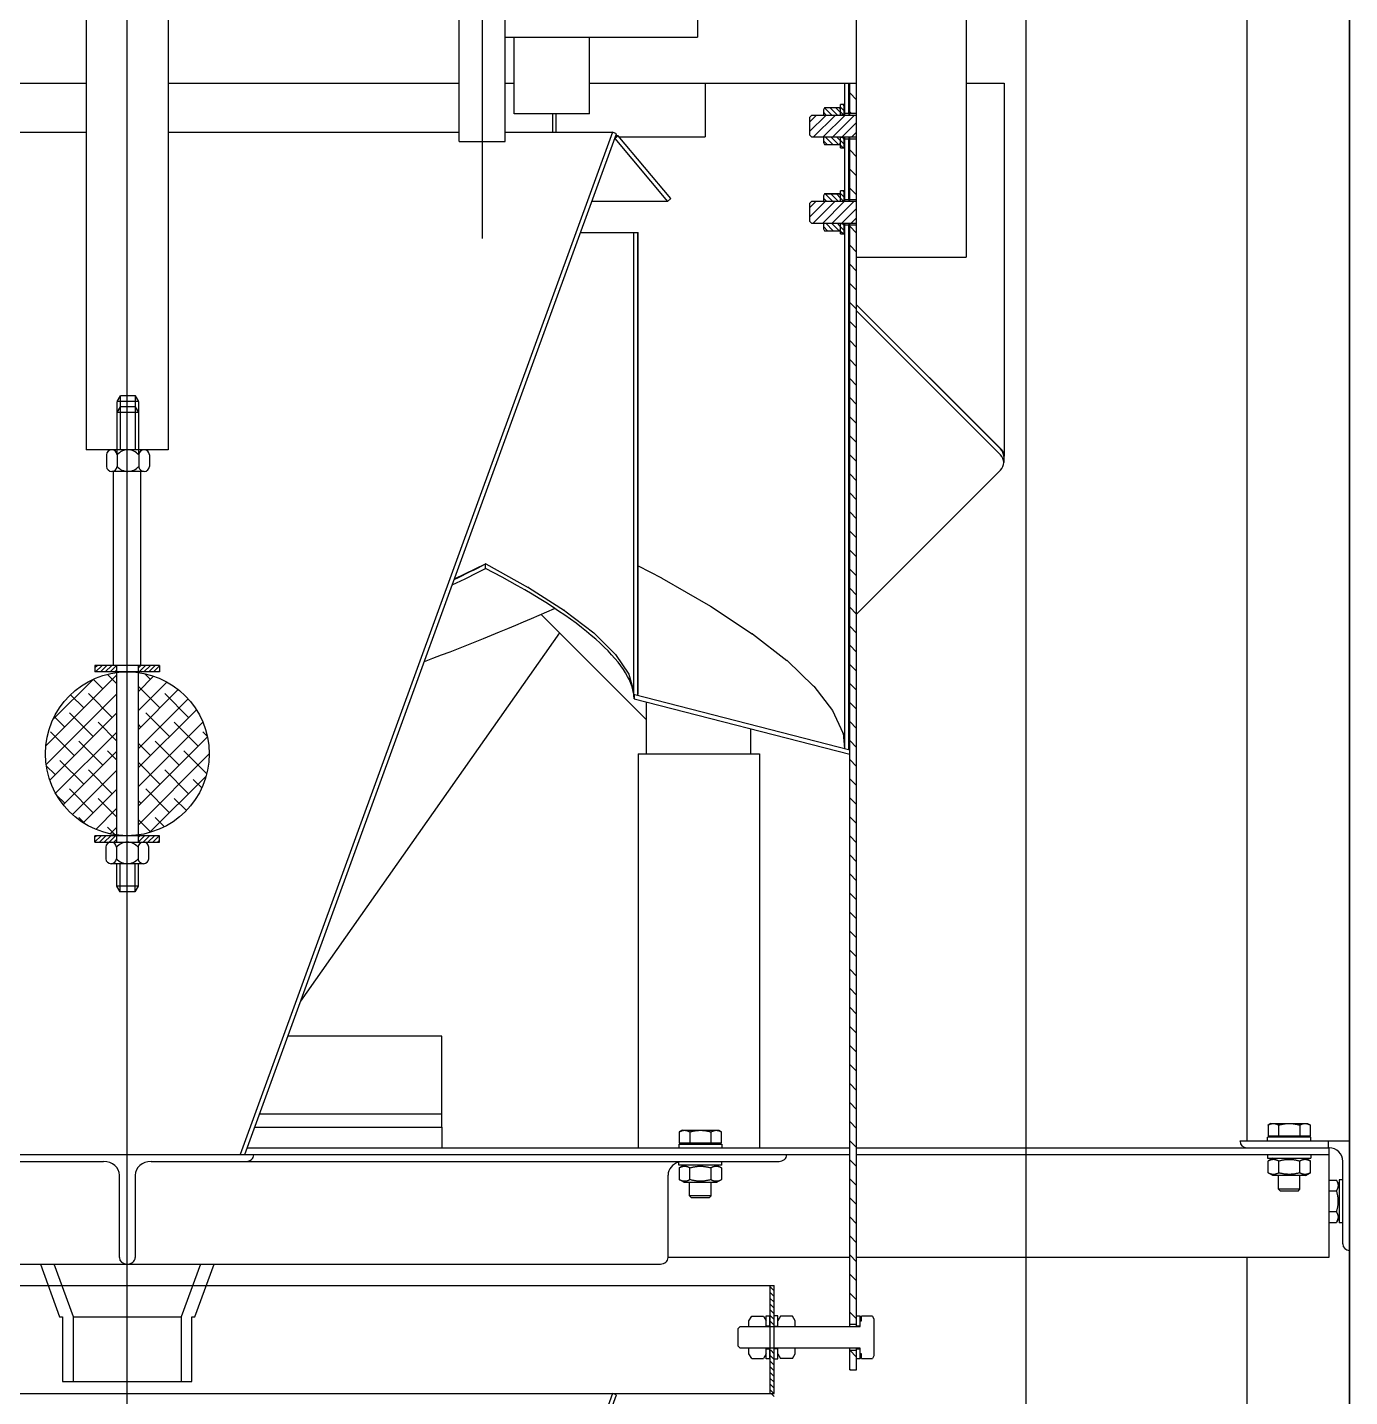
# Model space of a CAD drawing. Extents: x 0 to 21025, y 0 to 14850.
# Drawn here: x 4377 to 4990, y 10659 to 11294 of the extents above; entities that cross this region are included whole.
import ezdxf

# ---------------------------------------------------------------- set-up
doc = ezdxf.new("R2010")
doc.units = 0
doc.header["$LTSCALE"] = 200
doc.header["$MEASUREMENT"] = 0
doc.linetypes.add('CENTER', pattern=[2, 1.25, -0.25, 0.25, -0.25])
doc.linetypes.add('DASHED2', pattern=[0.375, 0.25, -0.125])
for name, color, linetype in [('DIM', 1, 'Continuous'), ('HACH', 9, 'Continuous'), ('M2', 2, 'Continuous'), ('M3', 3, 'Continuous'), ('M4', 4, 'Continuous'), ('MC1', 8, 'CENTER'), ('MT2', 1, 'DASHED2')]:
    doc.layers.add(name, color=color, linetype=linetype)
pattern_1 = [(45, (42006.0805, -24922.4362), (-1.122532015, 1.122532015), [])]
pattern_2 = [(45, (-27662.7848, 1708.9625), (2.2097087, -2.2097087), [])]
pattern_3 = [(135, (-27662.7848, 1708.9625), (1.32582521, 1.32582521), [])]

# ---------------------------------------------------------------- blocks, each defined once
blk = doc.blocks.new('ghhfhf')
at = {"layer": 'HACH'}
h = blk.add_hatch(dxfattribs=at)
h.set_pattern_fill('ANSI31', color=256, scale=50, style=0)
h.set_pattern_definition([(135, (-27662.785, 1708.9625), (4.4194174, 4.4194174), [])])
h.paths.add_polyline_path([(-11209.31, -19608.79), (-11206.14, -19608.79), (-11206.14, -19614.28), (-11206.14, -19617.79), (-11209.31, -19617.79)])
h.paths.add_polyline_path([(-11206.14, -19101.7), (-11206.14, -19086.87), (-11209.31, -19086.87), (-11209.31, -19330.16), (-11209.31, -19332.29), (-11209.31, -19597.79), (-11206.14, -19597.79), (-11206.14, -19588.12)])
h.paths.add_polyline_path([(-11206.14, -19074.87), (-11206.14, -19046.87), (-11209.31, -19046.87), (-11209.31, -19074.87)])
h.paths.add_polyline_path([(-11206.14, -19034.87), (-11206.14, -19020.87), (-11209.31, -19020.87), (-11209.31, -19034.87)])
h = blk.add_hatch(dxfattribs=at)
h.set_pattern_fill('ANSI31', color=256, scale=12.5, style=0)
h.set_pattern_definition([(135, (-27662.7848, 1748.9625), (1.10485435, 1.10485435), [])])
h.paths.add_polyline_path([(-11213.51, -19030.87), (-11211.81, -19030.87), (-11211.81, -19035.62), (-11213.51, -19035.62), (-11213.51, -19033.22)])
h.paths.add_polyline_path([(-11211.81, -19050.87), (-11213.51, -19050.87), (-11213.51, -19048.52), (-11213.51, -19046.12), (-11211.81, -19046.12)])
h = blk.add_hatch(dxfattribs=at)
h.set_pattern_fill('ANSI31', color=256, scale=25, angle=90, style=0)
h.set_pattern_definition(pattern_2)
h.paths.add_polyline_path([(-11227.04, -19045.87), (-11227.96, -19044.95), (-11227.96, -19036.79), (-11227.04, -19035.87), (-11221.51, -19035.87), (-11213.51, -19035.87), (-11206.14, -19035.87), (-11206.14, -19045.87), (-11213.51, -19045.87), (-11221.51, -19045.87)])
h = blk.add_hatch(dxfattribs=at)
h.set_pattern_fill('ANSI31', color=256, scale=15, style=0)
h.set_pattern_definition(pattern_3)
h.paths.add_polyline_path([(-11214.03, -19049.42), (-11220.99, -19049.42), (-11221.51, -19048.52), (-11221.51, -19045.87), (-11213.51, -19045.87), (-11213.51, -19046.12), (-11213.51, -19048.52)])
h.paths.add_polyline_path([(-11220.99, -19032.32), (-11214.03, -19032.32), (-11213.51, -19033.22), (-11213.51, -19035.62), (-11213.51, -19035.87), (-11221.51, -19035.87), (-11221.51, -19033.22)])
h = blk.add_hatch(dxfattribs=at)
h.set_pattern_fill('ANSI31', color=256, scale=25, angle=90, style=0)
h.set_pattern_definition(pattern_2)
h.paths.add_polyline_path([(-11227.04, -19085.87), (-11227.96, -19084.95), (-11227.96, -19076.79), (-11227.04, -19075.87), (-11221.51, -19075.87), (-11213.51, -19075.87), (-11206.14, -19075.87), (-11206.14, -19085.87), (-11213.51, -19085.87), (-11221.51, -19085.87)])
h = blk.add_hatch(dxfattribs=at)
h.set_pattern_fill('ANSI31', color=256, scale=15, style=0)
h.set_pattern_definition(pattern_3)
h.paths.add_polyline_path([(-11214.03, -19089.42), (-11220.99, -19089.42), (-11221.51, -19088.52), (-11221.51, -19085.87), (-11213.51, -19085.87), (-11213.51, -19086.12), (-11213.51, -19088.52)])
h.paths.add_polyline_path([(-11220.99, -19072.32), (-11214.03, -19072.32), (-11213.51, -19073.22), (-11213.51, -19075.62), (-11213.51, -19075.87), (-11221.51, -19075.87), (-11221.51, -19073.22)])
h = blk.add_hatch(dxfattribs=at)
h.set_pattern_fill('ANSI31', color=256, scale=12.5, style=0)
h.set_pattern_definition([(135, (-27662.7848, 1708.9625), (1.10485435, 1.10485435), [])])
h.paths.add_polyline_path([(-11213.51, -19070.87), (-11211.81, -19070.87), (-11211.81, -19075.62), (-11213.51, -19075.62), (-11213.51, -19073.22)])
h.paths.add_polyline_path([(-11211.81, -19090.87), (-11213.51, -19090.87), (-11213.51, -19088.52), (-11213.51, -19086.12), (-11211.81, -19086.12)])
h = blk.add_hatch(dxfattribs=at)
h.set_pattern_fill('ANSI31', color=256, scale=0.5, style=0)
h.set_pattern_definition(pattern_1)
h.paths.add_polyline_path([(-11549.31, -19291.04), (-11559.31, -19291.04), (-11559.31, -19294.04), (-11549.31, -19294.04)])
h.paths.add_polyline_path([(-11529.31, -19291.04), (-11539.31, -19291.04), (-11539.31, -19294.04), (-11529.31, -19294.04)])
h = blk.add_hatch(dxfattribs=at)
h.set_pattern_fill('ANSI38', color=256, scale=50, style=0)
h.set_pattern_definition([(45, (-155398.5205, -5298.686), (-4.41941738, 4.41941738), []), (135, (-155398.5205, -5298.686), (-13.25825215, 4.41941738), [15.625, -9.375])])
h.paths.add_polyline_path([(-11549.31, -19294.37, 0.308546), (-11581.21, -19322.95), (-11549.31, -19322.95)])
h.paths.add_polyline_path([(-11549.31, -19322.95), (-11581.21, -19322.95, 0.060504), (-11582.31, -19332.04, 0.37607), (-11549.31, -19369.71)])
h.paths.add_polyline_path([(-11506.31, -19332.04, 0.060504), (-11507.42, -19322.95), (-11539.31, -19322.95), (-11539.31, -19369.71, 0.37607)])
h.paths.add_polyline_path([(-11539.31, -19294.37), (-11539.31, -19322.95), (-11507.42, -19322.95, 0.308546)])
h = blk.add_hatch(dxfattribs=at)
h.set_pattern_fill('ANSI31', color=256, scale=0.5, style=0)
h.set_pattern_definition(pattern_1)
h.paths.add_polyline_path([(-11549.31, -19370.04), (-11559.31, -19370.04), (-11559.31, -19373.04), (-11549.31, -19373.04)])
h.paths.add_polyline_path([(-11529.31, -19370.04), (-11539.31, -19370.04), (-11539.31, -19373.04), (-11529.31, -19373.04)])
h = blk.add_hatch(dxfattribs=at)
h.set_pattern_fill('ANSI31', color=256, scale=15, angle=90, style=0)
h.set_pattern_definition([(135, (4574.1627, 1812.0443), (-1.32582521, -1.32582521), [])])
h.paths.add_polyline_path([(-11842.31, -19608.79), (-11844.31, -19608.79), (-11844.31, -19628.8), (-11842.31, -19628.8), (-11842.31, -19612.79)])
h.paths.add_polyline_path([(-11844.31, -19596.79), (-11842.31, -19596.79), (-11842.31, -19592.79), (-11842.31, -19578.8), (-11844.31, -19578.8)])
h.paths.add_polyline_path([(-11244.31, -19608.79), (-11246.31, -19608.79), (-11246.31, -19612.79), (-11246.31, -19628.8), (-11244.31, -19628.8)])
h.paths.add_polyline_path([(-11246.31, -19596.79), (-11244.31, -19596.79), (-11244.31, -19578.8), (-11246.31, -19578.8), (-11246.31, -19592.79)])
at = {"layer": 'M2'}
for p, q in [((-11390.42, -19048.05), (-11390.42, -18772.5)), ((-11369.12, -19048.05), (-11369.12, -18772.5)), ((-11390.42, -19048.05), (-11369.12, -19048.05))]:
    blk.add_line(p, q, dxfattribs=at)
at = {"layer": 'M3'}
for p, q in [((-10977.49, -20166.7), (-10977.49, -18714.7)), ((-11206.14, -19597.79), (-11206.14, -18731.7)), ((-11155.34, -18731.7), (-11155.34, -19101.7)), ((-11025.11, -18772.5), (-11025.11, -19007.5)), ((-11279.96, -18961.64), (-11279.96, -18999.64)), ((-11369.12, -18999.64), (-11279.96, -18999.64)), ((-11364.91, -19035.1), (-11364.91, -18999.64)), ((-11329.91, -19035.1), (-11329.91, -18999.64)), ((-11025.11, -19007.5), (-11025.11, -19511.65)), ((-11723.6, -19020.87), (-11563.31, -19020.87)), ((-11525.31, -19020.87), (-11390.42, -19020.87)), ((-11369.12, -19020.87), (-11364.91, -19020.87)), ((-11329.91, -19020.87), (-11206.14, -19020.87)), ((-11276.3, -19020.87), (-11276.3, -19045.87)), ((-11211.68, -19020.87), (-11211.68, -19034.87)), ((-11209.68, -19034.87), (-11209.68, -19020.87)), ((-11209.31, -19035.87), (-11209.31, -19020.87)), ((-11155.34, -19020.87), (-11137.64, -19020.87)), ((-11137.64, -19020.87), (-11137.64, -19193.91)), ((-11213.51, -19035.87), (-11213.51, -19030.87)), ((-11211.81, -19030.87), (-11213.51, -19030.87)), ((-11211.81, -19035.87), (-11211.81, -19030.87)), ((-11329.91, -19035.1), (-11364.91, -19035.1)), ((-11347.01, -19043.72), (-11347.01, -19035.1)), ((-11345.58, -19035.1), (-11345.58, -19043.72)), ((-11227.04, -19035.87), (-11227.96, -19036.79)), ((-11227.96, -19036.79), (-11227.96, -19044.95)), ((-11206.14, -19035.87), (-11227.04, -19035.87)), ((-11220.99, -19032.32), (-11221.51, -19033.22)), ((-11221.51, -19033.22), (-11221.51, -19035.87)), ((-11214.03, -19032.32), (-11220.99, -19032.32)), ((-11220.26, -19032.2), (-11214.76, -19032.2)), ((-11213.51, -19033.22), (-11214.03, -19032.32)), ((-11213.51, -19035.62), (-11211.81, -19035.62)), ((-11211.68, -19034.87), (-11209.68, -19034.87)), ((-11209.31, -19034.87), (-11206.14, -19034.87)), ((-11769.31, -19043.72), (-11563.31, -19043.72)), ((-11525.31, -19043.72), (-11390.42, -19043.72)), ((-11319.31, -19043.72), (-11491.93, -19518)), ((-11489.8, -19518), (-11317.43, -19044.41)), ((-11369.12, -19043.72), (-11319.31, -19043.72)), ((-11317.43, -19044.41), (-11319.31, -19043.72)), ((-11316.69, -19045.29), (-11318.22, -19046.58)), ((-11318.22, -19046.58), (-11293.73, -19075.76)), ((-11316.69, -19045.29), (-11317.75, -19045.29)), ((-11292.2, -19074.48), (-11316.69, -19045.29)), ((-11316.2, -19045.87), (-11276.3, -19045.87)), ((-11227.96, -19044.95), (-11227.04, -19045.87)), ((-11227.04, -19045.87), (-11206.14, -19045.87)), ((-11221.51, -19045.87), (-11221.51, -19048.52)), ((-11221.51, -19048.52), (-11220.99, -19049.42)), ((-11220.99, -19049.42), (-11214.03, -19049.42)), ((-11214.03, -19049.42), (-11213.51, -19048.52)), ((-11213.51, -19050.87), (-11213.51, -19045.87)), ((-11211.81, -19046.12), (-11213.51, -19046.12)), ((-11213.51, -19050.87), (-11211.81, -19050.87)), ((-11211.81, -19050.87), (-11211.81, -19045.87)), ((-11209.68, -19046.87), (-11211.68, -19046.87)), ((-11211.68, -19046.87), (-11211.68, -19074.87)), ((-11209.68, -19074.87), (-11209.68, -19046.87)), ((-11209.31, -19075.87), (-11209.31, -19045.87)), ((-11206.14, -19046.87), (-11209.31, -19046.87)), ((-11293.73, -19075.76), (-11328.84, -19075.76)), ((-11293.73, -19075.76), (-11292.2, -19074.48)), ((-11227.04, -19075.87), (-11227.96, -19076.79)), ((-11206.14, -19075.87), (-11227.04, -19075.87)), ((-11220.99, -19072.32), (-11221.51, -19073.22)), ((-11221.51, -19073.22), (-11221.51, -19075.87)), ((-11214.03, -19072.32), (-11220.99, -19072.32)), ((-11220.26, -19072.2), (-11214.76, -19072.2)), ((-11213.51, -19073.22), (-11214.03, -19072.32)), ((-11213.51, -19075.87), (-11213.51, -19070.87)), ((-11211.81, -19070.87), (-11213.51, -19070.87)), ((-11213.51, -19075.62), (-11211.81, -19075.62)), ((-11211.81, -19075.87), (-11211.81, -19070.87)), ((-11211.68, -19074.87), (-11209.68, -19074.87)), ((-11209.31, -19074.87), (-11206.14, -19074.87)), ((-11227.96, -19076.79), (-11227.96, -19084.95)), ((-11227.96, -19084.95), (-11227.04, -19085.87)), ((-11227.04, -19085.87), (-11206.14, -19085.87)), ((-11221.51, -19085.87), (-11221.51, -19088.52)), ((-11221.51, -19088.52), (-11220.99, -19089.42)), ((-11214.03, -19089.42), (-11213.51, -19088.52)), ((-11213.51, -19090.87), (-11213.51, -19085.87)), ((-11211.81, -19086.12), (-11213.51, -19086.12)), ((-11211.81, -19090.87), (-11211.81, -19085.87)), ((-11209.68, -19086.87), (-11211.68, -19086.87)), ((-11211.68, -19086.87), (-11211.68, -19329.55)), ((-11209.68, -19330.07), (-11209.68, -19086.87)), ((-11209.31, -19597.79), (-11209.31, -19085.87)), ((-11206.14, -19086.87), (-11209.31, -19086.87)), ((-11334.08, -19090.16), (-11307.35, -19090.16)), ((-11309.52, -19090.16), (-11309.52, -19304.37)), ((-11307.52, -19304.89), (-11307.52, -19090.16)), ((-11307.35, -19303.97), (-11307.35, -19090.16)), ((-11220.99, -19089.42), (-11214.03, -19089.42)), ((-11213.51, -19090.87), (-11211.81, -19090.87)), ((-11206.14, -19101.7), (-11155.34, -19101.7)), ((-11209.68, -19120.22), (-11209.31, -19120.59)), ((-11209.68, -19120.22), (-11209.31, -19120.59)), ((-11209.31, -19123.41), (-11209.68, -19123.04)), ((-11206.14, -19123.76), (-11138.81, -19191.08)), ((-11206.14, -19123.76), (-11139.32, -19190.57)), ((-11139.32, -19193.4), (-11206.14, -19126.59)), ((-11137.86, -19194.11), (-11137.86, -19196.94)), ((-11206.14, -19267.28), (-11139.32, -19200.47)), ((-11392.6, -19250.94), (-11378.24, -19243.99)), ((-11378.14, -19246.07), (-11378.14, -19243.94)), ((-11378.06, -19243.99), (-11358.34, -19254.83)), ((-11307.35, -19244.89), (-11296.52, -19250.47)), ((-11296.38, -19250.54), (-11273.92, -19263.51)), ((-11358.18, -19254.93), (-11341.5, -19265.59)), ((-11341.37, -19265.68), (-11327.98, -19276)), ((-11273.8, -19263.59), (-11254.49, -19276.33)), ((-11352.44, -19267.37), (-11303.46, -19316.35)), ((-11209.68, -19270.83), (-11209.31, -19270.46)), ((-11343.89, -19275.92), (-11463.92, -19446.87)), ((-11327.88, -19276.08), (-11318.02, -19285.87)), ((-11254.39, -19276.41), (-11238.46, -19288.77)), ((-11317.95, -19285.95), (-11311.78, -19295.06)), ((-11238.38, -19288.84), (-11226.02, -19300.68)), ((-11311.74, -19295.14), (-11309.52, -19302.82)), ((-11309.52, -19304.37), (-11209.31, -19330.16)), ((-11309.31, -19304.42), (-11309.31, -19306.55)), ((-11307.52, -19304.89), (-11307.35, -19304.02)), ((-11225.96, -19300.75), (-11217.31, -19311.93)), ((-11309.31, -19306.55), (-11209.31, -19332.29)), ((-11303.46, -19332.1), (-11303.46, -19308.06)), ((-11217.27, -19311.99), (-11212.43, -19322.38)), ((-11255.2, -19332.1), (-11255.2, -19320.48)), ((-11212.41, -19322.44), (-11211.68, -19329.55)), ((-11209.31, -19332.29), (-11209.31, -19330.16)), ((-11307.46, -19332.1), (-11251.2, -19332.1)), ((-11307.46, -19332.1), (-11307.46, -19514.82)), ((-11251.2, -19332.1), (-11251.2, -19514.82)), ((-11287.05, -19506.72), (-11288.36, -19507.48)), ((-11288.36, -19507.48), (-11288.36, -19512.52)), ((-11287.05, -19506.72), (-11270.05, -19506.72)), ((-11283.45, -19507.48), (-11283.45, -19512.52)), ((-11273.64, -19507.48), (-11273.64, -19512.52)), ((-11270.05, -19506.72), (-11268.73, -19507.48)), ((-11268.73, -19512.52), (-11268.73, -19507.48)), ((-11013.99, -19503.55), (-11015.3, -19504.31)), ((-11015.3, -19504.31), (-11015.3, -19509.35)), ((-11013.99, -19503.55), (-10996.99, -19503.55)), ((-11010.39, -19504.31), (-11010.39, -19509.35)), ((-11000.58, -19504.31), (-11000.58, -19509.35)), ((-10996.99, -19503.55), (-10995.67, -19504.31)), ((-10995.67, -19509.35), (-10995.67, -19504.31)), ((-11288.55, -19513.12), (-11268.55, -19513.12)), ((-11288.55, -19513.12), (-11288.55, -19514.82)), ((-11288.36, -19512.52), (-11268.73, -19512.52)), ((-11286.25, -19513.12), (-11286.25, -19512.52)), ((-11270.85, -19513.12), (-11270.85, -19512.52)), ((-11268.55, -19513.12), (-11268.55, -19514.82)), ((-11028.29, -19511.65), (-10977.49, -19511.65)), ((-11028.29, -19511.77), (-11028.29, -19511.65)), ((-10995.49, -19509.95), (-11015.49, -19509.95)), ((-11015.49, -19511.65), (-11015.49, -19509.95)), ((-11015.3, -19509.35), (-10995.67, -19509.35)), ((-11013.19, -19509.95), (-11013.19, -19509.35)), ((-10997.79, -19509.95), (-10997.79, -19509.35)), ((-10995.49, -19511.65), (-10995.49, -19509.95)), ((-10987.49, -19511.65), (-10987.49, -19514.82)), ((-11879.31, -19518), (-11209.31, -19518)), ((-11544.31, -19568.8), (-11544.31, -19518)), ((-11488.65, -19514.82), (-11398.35, -19514.82)), ((-11485.65, -19518), (-11485.65, -19518.12)), ((-11398.35, -19514.82), (-11209.31, -19514.82)), ((-11238.55, -19518.12), (-11238.55, -19518)), ((-11206.14, -19514.82), (-10987.01, -19514.82)), ((-11206.14, -19518), (-10987.01, -19518)), ((-11015.49, -19518), (-11015.49, -19519.7)), ((-11015.49, -19519.7), (-10995.49, -19519.7)), ((-11013.14, -19519.7), (-11015.3, -19520.95)), ((-11015.3, -19526.45), (-11015.3, -19520.95)), ((-11010.31, -19526.45), (-11010.31, -19520.95)), ((-11000.66, -19520.95), (-11000.66, -19526.45)), ((-10997.84, -19519.7), (-10995.67, -19520.95)), ((-10995.67, -19526.45), (-10995.67, -19520.95)), ((-10995.49, -19518), (-10995.49, -19519.7)), ((-10987.01, -19565.62), (-10987.01, -19514.82)), ((-11846.55, -19521.17), (-11555.31, -19521.17)), ((-11533.31, -19521.17), (-11242.07, -19521.17)), ((-11288.55, -19522.87), (-11288.55, -19521.17)), ((-11268.55, -19522.87), (-11288.55, -19522.87)), ((-11286.2, -19522.87), (-11288.36, -19524.12)), ((-11288.36, -19524.12), (-11288.36, -19529.62)), ((-11283.37, -19529.62), (-11283.37, -19524.12)), ((-11273.72, -19524.12), (-11273.72, -19529.62)), ((-11270.9, -19522.87), (-11268.73, -19524.12)), ((-11268.73, -19524.12), (-11268.73, -19529.62)), ((-11268.55, -19522.87), (-11268.55, -19521.17)), ((-11013.14, -19527.7), (-11015.3, -19526.45)), ((-10997.84, -19527.7), (-10995.67, -19526.45)), ((-10980.66, -19559.4), (-10980.66, -19521.17)), ((-11547.98, -19565.75), (-11547.98, -19527.52)), ((-11540.64, -19527.52), (-11540.64, -19565.75)), ((-11293.54, -19565.75), (-11293.54, -19527.52)), ((-11286.2, -19530.87), (-11288.36, -19529.62)), ((-11286.2, -19530.87), (-11270.9, -19530.87)), ((-11283.55, -19537.2), (-11283.55, -19530.87)), ((-11273.55, -19537.2), (-11273.55, -19530.87)), ((-11270.9, -19530.87), (-11268.73, -19529.62)), ((-10997.84, -19527.7), (-11013.14, -19527.7)), ((-11010.49, -19534.03), (-11010.49, -19527.7)), ((-11000.49, -19534.03), (-11000.49, -19527.7)), ((-10987.01, -19529.83), (-10983.61, -19529.83)), ((-10982.36, -19532), (-10983.61, -19529.83)), ((-10982.36, -19529.65), (-10982.36, -19549.65)), ((-10980.66, -19529.65), (-10982.36, -19529.65)), ((-11273.55, -19537.2), (-11283.55, -19537.2)), ((-11282.63, -19538.12), (-11283.55, -19537.2)), ((-11274.47, -19538.12), (-11282.63, -19538.12)), ((-11274.47, -19538.12), (-11273.55, -19537.2)), ((-11000.49, -19534.03), (-11010.49, -19534.03)), ((-11009.57, -19534.95), (-11010.49, -19534.03)), ((-11001.41, -19534.95), (-11009.57, -19534.95)), ((-11001.41, -19534.95), (-11000.49, -19534.03)), ((-10987.01, -19534.83), (-10983.61, -19534.83)), ((-10987.01, -19544.47), (-10983.61, -19544.47)), ((-10987.01, -19549.46), (-10983.61, -19549.46)), ((-10982.36, -19547.3), (-10983.61, -19549.46)), ((-10980.66, -19549.65), (-10982.36, -19549.65)), ((-10977.49, -19562.45), (-10977.61, -19562.45)), ((-11791.56, -19568.8), (-11297.06, -19568.8)), ((-11584.58, -19568.8), (-11575.7, -19593.22)), ((-11569.31, -19593.22), (-11578.2, -19568.8)), ((-11510.42, -19568.8), (-11519.31, -19593.22)), ((-11512.93, -19593.22), (-11504.04, -19568.8)), ((-11293.54, -19565.62), (-11209.31, -19565.62)), ((-11206.14, -19565.62), (-10987.01, -19565.62)), ((-11025.11, -19565.62), (-11025.11, -19949.53)), ((-11668.79, -19578.8), (-11244.31, -19578.8)), ((-11668.79, -19578.8), (-11244.31, -19578.8)), ((-11246.31, -19578.8), (-11246.31, -19628.8)), ((-11244.31, -19628.8), (-11244.31, -19578.8)), ((-11575.7, -19593.22), (-11574.31, -19593.22)), ((-11574.31, -19593.22), (-11574.31, -19623.22)), ((-11569.31, -19623.22), (-11569.31, -19593.22)), ((-11569.31, -19593.22), (-11519.31, -19593.22)), ((-11519.31, -19593.22), (-11519.31, -19623.22)), ((-11514.31, -19623.22), (-11514.31, -19593.22)), ((-11514.31, -19593.22), (-11512.93, -19593.22)), ((-11256.01, -19595.14), (-11254.76, -19592.97)), ((-11256.01, -19597.79), (-11256.01, -19595.14)), ((-11254.76, -19592.97), (-11249.26, -19592.97)), ((-11249.26, -19592.97), (-11248.01, -19595.14)), ((-11248.01, -19592.79), (-11246.31, -19592.79)), ((-11248.01, -19597.79), (-11248.01, -19592.79)), ((-11246.31, -19597.79), (-11246.31, -19592.79)), ((-11242.61, -19592.79), (-11244.31, -19592.79)), ((-11244.31, -19597.79), (-11244.31, -19592.79)), ((-11242.61, -19597.79), (-11242.61, -19592.79)), ((-11241.36, -19592.97), (-11242.61, -19595.14)), ((-11235.86, -19592.97), (-11241.36, -19592.97)), ((-11234.61, -19595.14), (-11235.86, -19592.97)), ((-11234.61, -19597.79), (-11234.61, -19595.14)), ((-11206.14, -19596.79), (-11209.31, -19596.79)), ((-11206.14, -19592.79), (-11204.44, -19592.79)), ((-11204.44, -19597.79), (-11204.44, -19592.79)), ((-11204.44, -19595.09), (-11203.84, -19595.09)), ((-11203.84, -19595.09), (-11203.84, -19592.97)), ((-11198.8, -19592.97), (-11203.84, -19592.97)), ((-11198.8, -19592.97), (-11198.04, -19594.29)), ((-11198.04, -19594.29), (-11198.04, -19611.29)), ((-11260.97, -19598.71), (-11260.05, -19597.79)), ((-11260.97, -19606.87), (-11260.97, -19598.71)), ((-11260.05, -19597.79), (-11204.44, -19597.79)), ((-11246.31, -19597.54), (-11248.01, -19597.54)), ((-11244.31, -19597.54), (-11242.61, -19597.54)), ((-11204.44, -19597.54), (-11206.14, -19597.54)), ((-11260.05, -19607.79), (-11260.97, -19606.87)), ((-11204.44, -19607.79), (-11260.05, -19607.79)), ((-11256.01, -19610.44), (-11256.01, -19607.79)), ((-11248.01, -19612.79), (-11248.01, -19607.79)), ((-11248.01, -19608.04), (-11246.31, -19608.04)), ((-11246.31, -19612.79), (-11246.31, -19607.79)), ((-11244.31, -19612.79), (-11244.31, -19607.79)), ((-11242.61, -19608.04), (-11244.31, -19608.04)), ((-11242.61, -19612.79), (-11242.61, -19607.79)), ((-11234.61, -19610.44), (-11234.61, -19607.79)), ((-11209.31, -19617.79), (-11209.31, -19607.79)), ((-11209.31, -19608.79), (-11206.14, -19608.79)), ((-11206.14, -19617.79), (-11206.14, -19607.79)), ((-11206.14, -19608.04), (-11204.44, -19608.04)), ((-11204.44, -19612.79), (-11204.44, -19607.79)), ((-11254.76, -19612.6), (-11256.01, -19610.44)), ((-11254.76, -19612.6), (-11249.26, -19612.6)), ((-11248.01, -19610.44), (-11249.26, -19612.6)), ((-11246.31, -19612.79), (-11248.01, -19612.79)), ((-11244.31, -19612.79), (-11242.61, -19612.79)), ((-11242.61, -19610.44), (-11241.36, -19612.6)), ((-11235.86, -19612.6), (-11241.36, -19612.6)), ((-11235.86, -19612.6), (-11234.61, -19610.44)), ((-11204.44, -19612.79), (-11206.14, -19612.79)), ((-11203.84, -19610.49), (-11204.44, -19610.49)), ((-11203.84, -19612.6), (-11203.84, -19610.49)), ((-11203.84, -19612.6), (-11198.8, -19612.6)), ((-11198.04, -19611.29), (-11198.8, -19612.6)), ((-11209.31, -19617.79), (-11206.14, -19617.79)), ((-11844.31, -19628.8), (-11244.31, -19628.8)), ((-11769.31, -19628.8), (-11563.31, -19628.8)), ((-11574.31, -19623.22), (-11514.31, -19623.22)), ((-11525.31, -19628.8), (-11390.42, -19628.8)), ((-11319.31, -19628.8), (-11491.93, -20103.07)), ((-11369.12, -19628.8), (-11319.31, -19628.8)), ((-11317.43, -19629.48), (-11319.31, -19628.8)), ((-11244.31, -19630.21), (-11245.73, -19628.8)), ((-11489.8, -20103.07), (-11317.43, -19629.48))]:
    blk.add_line(p, q, dxfattribs=at)
for centre, radius, start, end in [((-11142.86, -19194.11), 5, 0, 45), ((-11142.86, -19196.94), 5, 315, 45), ((-11141.64, -19193.91), 4, 341.00173, 45), ((-11025.24, -19511.77), 3.05, 180, 270), ((-10987.01, -19521.17), 6.35, 0, 90), ((-10977.61, -19559.4), 3.05, 180, 270)]:
    blk.add_arc(centre, radius, start, end, dxfattribs=at)
for centre, major_axis, ratio, start_param, end_param in [((-11211.68, -19040.87), (0, 6), 0.027089, 0, 0.585686), ((-11209.68, -19040.87), (0, -6), 0.027089, 3.141593, 3.727278), ((-11211.68, -19040.87), (0, 6), 0.027089, 2.555907, 3.141593), ((-11209.68, -19040.87), (0, -6), 0.027089, 5.6975, 6.283185), ((-11211.68, -19080.87), (0, 6), 0.027089, 0, 0.585686), ((-11209.68, -19080.87), (0, -6), 0.027089, 3.141593, 3.727278), ((-11211.68, -19080.87), (0, 6), 0.027089, 2.555907, 3.141593), ((-11209.68, -19080.87), (0, -6), 0.027089, 5.6975, 6.283185), ((-11544.31, -19246.07), (-234.49, -64.33), 0.240393, 2.201137, 2.290341), ((-11544.31, -19243.94), (234.49, 64.33), 0.240393, 5.347932, 5.431925), ((-11379.56, -19243.94), (-2, -0.55), 0.240393, 2.226227, 2.290341), ((-11379.56, -19243.94), (-2, 0.55), 0.240393, 3.92873, 3.992845), ((-11544.31, -19246.07), (-234.49, 64.33), 0.240393, 3.24987, 3.992845), ((-11297.94, -19250.47), (-2, 0.55), 0.240393, 3.884514, 3.992845), ((-11359.84, -19254.79), (-2, 0.55), 0.240393, 3.800502, 3.92873), ((-11544.31, -19246.07), (-334.27, -91.7), 0.240393, 1.928812, 2.137983), ((-11343.16, -19265.45), (-2, 0.55), 0.240393, 3.672274, 3.800502), ((-11275.48, -19263.43), (-2, 0.55), 0.240393, 3.776183, 3.884514), ((-11329.77, -19275.77), (-2, 0.55), 0.240393, 3.544046, 3.672274), ((-11256.18, -19276.17), (-2, 0.55), 0.240393, 3.667852, 3.776183), ((-11319.91, -19285.56), (-2, 0.55), 0.240393, 3.415817, 3.544046), ((-11240.26, -19288.53), (-2, 0.55), 0.240393, 3.559521, 3.667852), ((-11313.74, -19294.67), (-2, 0.55), 0.240393, 3.287589, 3.415817), ((-11544.31, -19246.07), (-234.49, 64.33), 0.240393, 3.207446, 3.242644), ((-11311.35, -19302.94), (3.99, -1.09), 0.240393, 0.017768, 0.065854), ((-11227.9, -19300.37), (-2, 0.55), 0.240393, 3.451191, 3.559521), ((-11219.25, -19311.55), (-2, 0.55), 0.240393, 3.34286, 3.451191), ((-11214.41, -19321.94), (-2, 0.55), 0.240393, 3.234529, 3.34286), ((-11544.31, -19243.94), (334.27, -91.7), 0.240393, 0.065854, 0.112768), ((-11489.17, -19518.12), (-3.52, 0), 0.866025, 1.570796, 3.141593), ((-11242.07, -19518.12), (-3.52, 0), 0.866025, 1.570796, 3.141593), ((-11555.31, -19527.52), (7.33, 0), 0.866025, 0, 1.570796), ((-11533.31, -19527.52), (-7.33, 0), 0.866025, 4.712389, 6.283185), ((-11286.21, -19527.52), (-7.33, 0), 0.866025, 5.036641, 6.283185), ((-11544.46, -19565.75), (3.52, 0), 0.866025, 3.141593, 4.712389), ((-11544.16, -19565.75), (-3.52, 0), 0.866025, 1.570796, 3.141593), ((-11297.06, -19565.75), (-3.52, 0), 0.866025, 1.570796, 3.141593)]:
    blk.add_ellipse(centre, major_axis=major_axis, ratio=ratio, start_param=start_param, end_param=end_param, dxfattribs=at)
for points, weights in [([(-11220.99, -19032.32), (-11220.96, -19032.26), (-11220.26, -19032.2)], [1.07388530434, 1.07034683209, 1]), ([(-11214.76, -19032.2), (-11214.06, -19032.26), (-11214.03, -19032.32)], [1, 1.07034683209, 1.07388530434]), ([(-11220.99, -19072.32), (-11220.96, -19072.26), (-11220.26, -19072.2)], [1.07388530434, 1.07034683209, 1]), ([(-11214.76, -19072.2), (-11214.06, -19072.26), (-11214.03, -19072.32)], [1, 1.07034683209, 1.07388530434]), ([(-11288.36, -19507.48), (-11287.05, -19506.72), (-11285.91, -19506.72)], [1, 1.0379548493, 1]), ([(-11285.91, -19506.72), (-11284.77, -19506.72), (-11283.45, -19507.48)], [1, 1.0379548493, 1]), ([(-11283.45, -19507.48), (-11280.82, -19506.72), (-11278.55, -19506.72)], [1, 1.0379548493, 1]), ([(-11278.55, -19506.72), (-11276.27, -19506.72), (-11273.64, -19507.48)], [1, 1.0379548493, 1]), ([(-11273.64, -19507.48), (-11272.32, -19506.72), (-11271.19, -19506.72)], [1, 1.0379548493, 1]), ([(-11271.19, -19506.72), (-11270.05, -19506.72), (-11268.73, -19507.48)], [1, 1.0379548493, 1]), ([(-11015.3, -19504.31), (-11013.99, -19503.55), (-11012.85, -19503.55)], [1, 1.0379548493, 1]), ([(-11012.85, -19503.55), (-11011.71, -19503.55), (-11010.39, -19504.31)], [1, 1.0379548493, 1]), ([(-11010.39, -19504.31), (-11007.76, -19503.55), (-11005.49, -19503.55)], [1, 1.0379548493, 1]), ([(-11005.49, -19503.55), (-11003.21, -19503.55), (-11000.58, -19504.31)], [1, 1.0379548493, 1]), ([(-11000.58, -19504.31), (-10999.26, -19503.55), (-10998.12, -19503.55)], [1, 1.0379548493, 1]), ([(-10998.12, -19503.55), (-10996.99, -19503.55), (-10995.67, -19504.31)], [1, 1.0379548493, 1]), ([(-11015.3, -19520.95), (-11012.8, -19519.51), (-11010.31, -19520.95)], [1, 1.15804961504, 1]), ([(-11010.31, -19520.95), (-11005.49, -19519.58), (-11000.66, -19520.95)], [1, 1.1481454356, 1]), ([(-11000.66, -19520.95), (-10998.17, -19519.51), (-10995.67, -19520.95)], [1, 1.15804961504, 1]), ([(-11288.36, -19524.12), (-11285.87, -19522.68), (-11283.37, -19524.12)], [1, 1.15804961504, 1]), ([(-11283.37, -19524.12), (-11278.55, -19522.75), (-11273.72, -19524.12)], [1, 1.1481454356, 1]), ([(-11273.72, -19524.12), (-11271.23, -19522.68), (-11268.73, -19524.12)], [1, 1.15804961504, 1]), ([(-11010.31, -19526.45), (-11012.8, -19527.89), (-11015.3, -19526.45)], [1, 1.15804961504, 1]), ([(-11000.66, -19526.45), (-11005.49, -19527.82), (-11010.31, -19526.45)], [1, 1.1481454356, 1]), ([(-10995.67, -19526.45), (-10998.17, -19527.89), (-11000.66, -19526.45)], [1, 1.15804961504, 1]), ([(-11283.37, -19529.62), (-11285.87, -19531.06), (-11288.36, -19529.62)], [1, 1.15804961504, 1]), ([(-11273.72, -19529.62), (-11278.55, -19530.99), (-11283.37, -19529.62)], [1, 1.1481454356, 1]), ([(-11268.73, -19529.62), (-11271.23, -19531.06), (-11273.72, -19529.62)], [1, 1.15804961504, 1]), ([(-10983.61, -19529.83), (-10982.17, -19532.33), (-10983.61, -19534.83)], [1, 1.15804961504, 1]), ([(-10983.61, -19534.83), (-10982.24, -19539.65), (-10983.61, -19544.47)], [1, 1.1481454356, 1]), ([(-10983.61, -19544.47), (-10982.17, -19546.97), (-10983.61, -19549.46)], [1, 1.15804961504, 1])]:
    blk.add_rational_spline(points, weights, degree=2, dxfattribs=at)
at = {"layer": 'M4'}
for p, q in [((-11563.31, -18758.53), (-11563.31, -19191.04)), ((-11525.31, -18758.53), (-11525.31, -19191.04)), ((-11549.02, -19173.64), (-11547.52, -19171.04)), ((-11540.52, -19171.04), (-11547.52, -19171.04)), ((-11547.52, -19191.04), (-11547.52, -19171.13)), ((-11539.02, -19173.64), (-11540.52, -19171.04)), ((-11540.52, -19191.04), (-11540.52, -19171.13)), ((-11539.02, -19173.64), (-11549.02, -19173.64)), ((-11549.02, -19193.35), (-11549.02, -19173.73)), ((-11539.02, -19193.35), (-11539.02, -19173.73)), ((-11525.31, -19191.04), (-11563.31, -19191.04)), ((-11554.02, -19193.35), (-11554.02, -19198.74)), ((-11549.02, -19193.35), (-11549.02, -19198.74)), ((-11539.02, -19193.35), (-11539.02, -19198.74)), ((-11534.02, -19193.35), (-11534.02, -19198.74)), ((-11536.52, -19201.04), (-11551.52, -19201.04)), ((-11536.52, -19201.04), (-11551.52, -19201.04)), ((-11550.66, -19291.04), (-11550.66, -19201.04)), ((-11537.96, -19291.04), (-11537.96, -19201.04)), ((-11559.31, -19291.04), (-11559.31, -19294.04)), ((-11529.31, -19291.04), (-11559.31, -19291.04)), ((-11549.31, -19291.04), (-11549.31, -19373.04)), ((-11539.31, -19291.04), (-11539.31, -19373.04)), ((-11529.31, -19291.04), (-11529.31, -19294.04)), ((-11529.31, -19294.04), (-11559.31, -19294.04)), ((-11529.31, -19370.04), (-11559.31, -19370.04)), ((-11559.31, -19373.04), (-11559.31, -19370.04)), ((-11559.31, -19373.04), (-11529.31, -19373.04)), ((-11529.31, -19373.04), (-11529.31, -19370.04)), ((-11554.31, -19375.35), (-11554.31, -19380.74)), ((-11549.31, -19375.35), (-11549.31, -19380.74)), ((-11539.31, -19375.35), (-11539.31, -19380.74)), ((-11534.31, -19380.74), (-11534.31, -19375.35)), ((-11536.81, -19383.04), (-11551.81, -19383.04)), ((-11549.31, -19383.04), (-11549.31, -19393.44)), ((-11539.31, -19383.04), (-11539.31, -19393.44)), ((-11549.31, -19393.44), (-11547.81, -19396.04)), ((-11539.31, -19393.44), (-11540.81, -19396.04)), ((-11540.81, -19396.04), (-11547.81, -19396.04)), ((-11398.45, -19463.06), (-11469.81, -19463.06)), ((-11398.45, -19505.32), (-11398.45, -19463.06)), ((-11482.91, -19499.06), (-11398.45, -19499.06)), ((-11485.19, -19505.32), (-11398.35, -19505.32)), ((-11398.35, -19514.82), (-11398.35, -19505.32))]:
    blk.add_line(p, q, dxfattribs=at)
blk.add_circle((-11544.31, -19332.04), 38, dxfattribs=at)
for centre, radius, start, end in [((-11551.52, -19193.55), 2.51, 4.62335, 175.37665), ((-11544.02, -19197.62), 6.57, 40.48187, 139.51813), ((-11536.52, -19193.55), 2.51, 4.62335, 175.37665), ((-11551.52, -19198.53), 2.51, 184.62335, 355.37665), ((-11544.02, -19194.47), 6.57, 220.48187, 319.51813), ((-11536.52, -19198.53), 2.51, 184.62335, 355.37665), ((-11551.81, -19375.55), 2.51, 4.62335, 175.37665), ((-11544.31, -19379.62), 6.57, 40.48187, 139.51813), ((-11536.81, -19375.55), 2.51, 4.62335, 175.37665), ((-11551.81, -19380.53), 2.51, 184.62335, 355.37665), ((-11544.31, -19376.47), 6.57, 220.48187, 319.51813), ((-11536.81, -19380.53), 2.51, 184.62335, 355.37665)]:
    blk.add_arc(centre, radius, start, end, dxfattribs=at)
at = {"layer": 'MC1', "ltscale": 10}
blk.add_line((-11544.31, -20285.85), (-11544.31, -18613.19), dxfattribs=at)
blk.add_line((-11544.31, -20285.85), (-11544.31, -18613.19), dxfattribs=at)
at = {"layer": 'MC1', "ltscale": 5}
blk.add_line((-11379.77, -18665.05), (-11379.77, -19093.05), dxfattribs=at)
at = {"layer": 'MT2', "ltscale": 10}
for p, q in [((-11549.02, -19168.64), (-11547.52, -19166.04)), ((-11539.02, -19168.64), (-11549.02, -19168.64)), ((-11549.02, -19173.64), (-11549.02, -19168.73)), ((-11540.52, -19166.04), (-11547.52, -19166.04)), ((-11547.52, -19171.04), (-11547.52, -19166.13)), ((-11539.02, -19168.64), (-11540.52, -19166.04)), ((-11540.52, -19171.04), (-11540.52, -19166.13)), ((-11539.02, -19173.73), (-11539.02, -19168.73)), ((-11547.81, -19383.04), (-11547.81, -19396.04)), ((-11540.81, -19383.04), (-11540.81, -19396.04)), ((-11539.31, -19393.44), (-11549.31, -19393.44))]:
    blk.add_line(p, q, dxfattribs=at)

msp = doc.modelspace()

# ---------------------------------------------------------------- linework, layer by layer
at = {"layer": 'M4'}
for p, q in [((4840.23, 10073.12), (4840.23, 11697.12)), ((4990.23, 11697.12), (4990.23, 10067.12))]:
    msp.add_line(p, q, dxfattribs=at)

# ---------------------------------------------------------------- block references
at = {"layer": 'DIM'}
msp.add_blockref('ghhfhf', (15967.71, 30288.82), dxfattribs=at)

doc.saveas('drawing.dxf')
